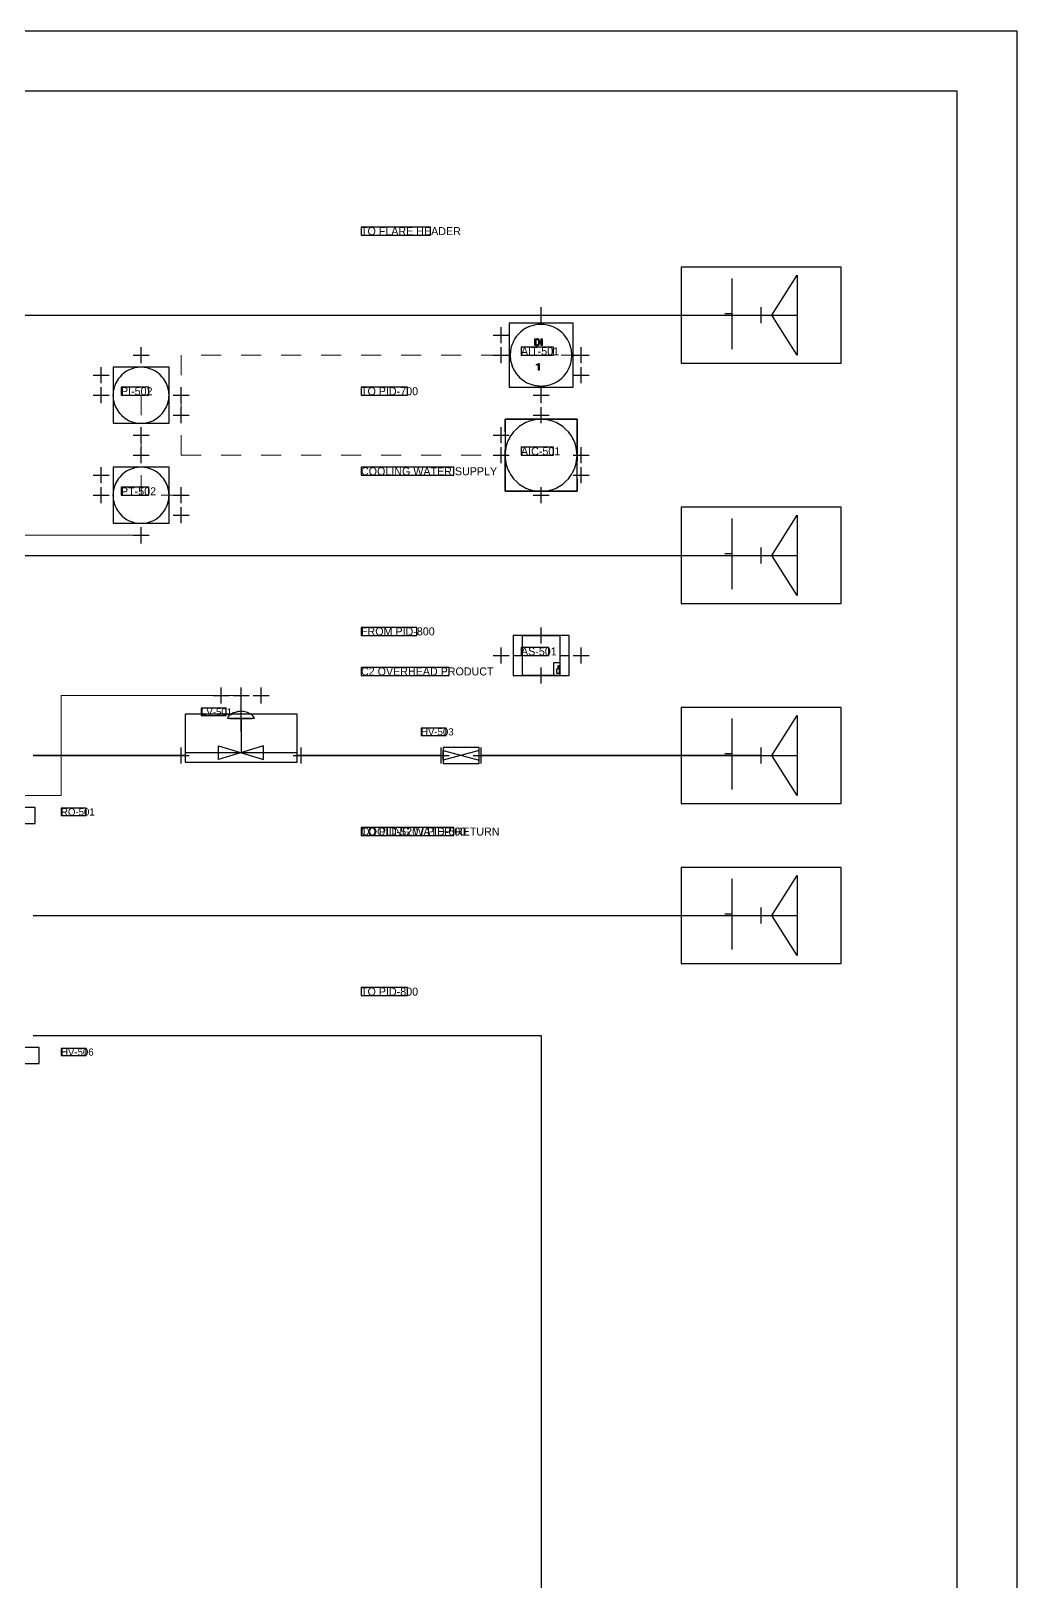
# Model space of a CAD drawing. Header units: metres. Extents: x 10 to 1179, y 10 to 831.
# Drawn here: x 932.5 to 1179, y 443.5 to 831 of the extents above; entities that cross this region are included whole.
import ezdxf

# ---------------------------------------------------------------- set-up
doc = ezdxf.new("R2010")
doc.units = ezdxf.units.M
for name, color, linetype in [('BORDER', 7, 'Continuous'), ('DRAIN', 8, 'Continuous'), ('FLARE', 7, 'Continuous'), ('IMPULSE_LINE', 2, 'Continuous'), ('INSTRUMENT', 6, 'Continuous'), ('PROCESS', 1, 'Continuous'), ('QA_OVERLAY', 2, 'Continuous'), ('SIGNAL_ELECTRIC', 2, 'Continuous'), ('SIGNAL_PNEUMATIC', 2, 'Continuous'), ('SYMBOLS', 4, 'Continuous'), ('TEXT', 7, 'Continuous'), ('UTILITY', 5, 'Continuous')]:
    doc.layers.add(name, color=color, linetype=linetype)

# ---------------------------------------------------------------- blocks, each defined once
blk = doc.blocks.new('YAML_PID_OFFPAGE_CONNECTOR')
at = {"layer": 'DEFAULT_1_2_778'}
for p, q in [((2.649, 0.672), (2.649, -0.731)), ((2.683, -0.03), (3.324, -0.03))]:
    blk.add_line(p, q, dxfattribs=at)
at = {"layer": 'DEFAULT_255_2_778'}
for p, q in [((-3.324, 0), (-3.324, 0.794)), ((-3.324, 0.794), (-0.996, 0)), ((2.497, 0), (-3.324, 0)), ((-0.996, 0), (-3.324, -0.794)), ((-3.324, -0.794), (-3.324, 0))]:
    blk.add_line(p, q, dxfattribs=at)
blk = doc.blocks.new('YAML_PID_CONTROL_VALVE')
at = {"layer": 'DEFAULT_255_2_778'}
for p, q in [((1.59, 3.3), (-1.59, 3.3)), ((-1.32, 3.3), (1.32, 3.3)), ((0, 3.3), (0, -3.31)), ((1.59, 3.3), (1.59, 3.3)), ((-6.61, -3.31), (6.61, -3.31)), ((2.65, -1.99), (-2.65, -4.64)), ((-2.65, -4.64), (-2.65, -1.99)), ((-2.65, -1.99), (2.65, -4.64)), ((2.65, -4.64), (2.65, -1.99))]:
    blk.add_line(p, q, dxfattribs=at)
for centre, radius, start, end in [((-0.12, 3.05), 1.49, 139.274, 170.2375), ((0.08, 2.88), 1.75, 107.8085, 139.4549), ((0.03, 3.03), 1.6, 100.7622, 107.7138), ((0.01, 3.18), 1.44, 91.8616, 100.8049), ((0, 3.29), 1.33, 90.0038, 91.7662), ((0, 3.22), 1.41, 80.7831, 89.8951), ((-0.02, 3.11), 1.52, 79.284, 80.8774), ((-0.07, 2.91), 1.72, 54.0163, 78.868), ((0.03, 3), 1.59, 16.9721, 54.9197), ((0.18, 3.07), 1.43, 9.4624, 16.199)]:
    blk.add_arc(centre, radius, start, end, dxfattribs=at)
blk = doc.blocks.new('YAML_PID_MANUAL_BLOCK_VALVE')
blk.add_lwpolyline([(-0.5, -0.3), (-0.5, 0.3), (0.5, -0.3), (0.5, 0.3), (-0.5, -0.3)])
blk = doc.blocks.new('YAML_PID_FIELD_INSTRUMENT')
for start, end in [(139.4584, 171.3731), (40.5416, 139.4584), (8.6269, 40.5416), (171.3731, 188.6269), (351.3731, 8.6269), (188.6269, 220.5416), (319.4584, 351.3731), (220.5416, 319.4584)]:
    blk.add_arc((0, 0), 0.5, start, end)
blk = doc.blocks.new('YAML_PID_ANALYZER')
at = {"layer": 'DEFAULT_255_1_542'}
for p, q in [((-1.31, 2.06), (-1.31, 3.52)), ((-1.31, 3.52), (-0.9, 3.52)), ((-0.9, 3.37), (-1.12, 3.37)), ((-1.12, 3.37), (-1.12, 2.22)), ((0.05, 2.06), (0.05, 3.52)), ((0.05, 3.52), (0.24, 3.52)), ((0.24, 3.52), (0.24, 2.06)), ((-0.91, 2.06), (-1.31, 2.06)), ((-1.12, 2.22), (-0.92, 2.22)), ((-0.45, 2.75), (-0.45, 2.84)), ((-0.26, 2.84), (-0.26, 2.75)), ((0.24, 2.06), (0.05, 2.06)), ((-0.94, -1.96), (-0.4, -1.76)), ((-0.94, -2.13), (-0.94, -1.96)), ((-0.56, -1.99), (-0.94, -2.13)), ((-0.56, -3.23), (-0.56, -1.99)), ((-0.37, -3.23), (-0.56, -3.23)), ((-0.4, -1.76), (-0.37, -1.76)), ((-0.37, -1.76), (-0.37, -3.23))]:
    blk.add_line(p, q, dxfattribs=at)
for centre, radius, start, end in [((-0.9, 2.79), 0.733, 75.4101, 90.3803), ((-0.9, 2.79), 0.571, 79.2151, 89.7446), ((-0.86, 2.98), 0.385, 40.384, 80.1432), ((-0.87, 2.91), 0.61, 60.1456, 75.189), ((-0.85, 2.95), 0.57, 26.5254, 60.1451), ((-0.91, 2.8), 0.576, 269.4971, 284.0204), ((-0.92, 2.91), 0.849, 270.4445, 278.451), ((-0.88, 2.72), 0.658, 278.1073, 299.0339), ((-0.87, 2.63), 0.399, 283.77, 318.1556), ((-0.91, 2.66), 0.452, 318.7416, 343.6873), ((-0.89, 2.95), 0.426, 26.5778, 40.1533), ((-0.84, 2.64), 0.561, 299.2531, 333.4571), ((-1.01, 2.9), 0.554, 9.6572, 26.1932), ((-1.14, 2.73), 0.688, 343.3325, 355.8548), ((-1.3, 2.84), 0.854, 359.6455, 9.8607), ((-1.4, 2.75), 0.951, 355.4989, 0.0788), ((-0.99, 2.87), 0.729, 7.403, 26.8321), ((-0.96, 2.7), 0.699, 333.0707, 348.7181), ((-1.17, 2.74), 0.91, 348.729, 0.3013), ((-1.19, 2.84), 0.93, 0.1606, 7.7176)]:
    blk.add_arc(centre, radius, start, end, dxfattribs=at)
at = {"layer": 'DEFAULT_255_2_778'}
blk.add_line((-6.61, 0), (-6.61, 0), dxfattribs=at)
for centre, radius, start, end in [((-0.01, 0.01), 6.61, 109.7078, 153.0328), ((-0.02, 0.01), 6.6, 96.3164, 109.6517), ((0, -0.13), 6.74, 89.9875, 96.3278), ((0, -0.08), 6.69, 78.5415, 90.0352), ((0.03, 0.04), 6.57, 63.0463, 78.5245), ((0.01, 0.01), 6.61, 19.7078, 63.0328), ((0.08, 0), 6.69, 168.5415, 180.0352), ((-0.04, 0.03), 6.57, 153.0463, 168.5245), ((0.01, 0.02), 6.6, 6.3164, 19.6517), ((-0.13, 0), 6.74, 359.9875, 6.3278), ((0.13, 0), 6.74, 179.9875, 186.3278), ((-0.01, -0.02), 6.6, 186.3164, 199.6517), ((-0.01, -0.01), 6.61, 199.7078, 243.0328), ((0.01, -0.01), 6.61, 289.7078, 333.0328), ((0.04, -0.03), 6.57, 333.0463, 348.5245), ((-0.08, 0), 6.69, 348.5415, 0.0352), ((-0.03, -0.04), 6.57, 243.0463, 258.5245), ((0, 0.08), 6.69, 258.5415, 270.0352), ((0, 0.13), 6.74, 269.9875, 276.3278), ((0.02, -0.01), 6.6, 276.3164, 289.6517)]:
    blk.add_arc(centre, radius, start, end, dxfattribs=at)
blk = doc.blocks.new('YAML_PID_DCS_CONTROLLER')
for p, q in [((-0.5, 0.325), (-0.5, 0.075)), ((0.5, 0.325), (0.5, 0.075)), ((-0.5, -0.325), (-0.5, -0.075)), ((0.5, -0.325), (0.5, -0.075))]:
    blk.add_line(p, q)
for points in [[(-0.5, 0.325), (-0.5, 0.5), (0.5, 0.5), (0.5, 0.325)], [(-0.5, -0.075), (-0.5, 0.075)], [(0.5, 0.075), (0.5, -0.075)], [(0.5, -0.325), (0.5, -0.5), (-0.5, -0.5), (-0.5, -0.325)]]:
    blk.add_lwpolyline(points)
for start, end in [(40.5416, 139.4584), (139.4584, 171.3731), (8.6269, 40.5416), (171.3731, 188.6269), (351.3731, 8.6269), (188.6269, 220.5416), (319.4584, 351.3731), (220.5416, 319.4584)]:
    blk.add_arc((0, 0), 0.5, start, end)
blk = doc.blocks.new('YAML_PID_SAMPLE_POINT')
at = {"layer": 'DEFAULT_255_2_778'}
for p, q in [((-5.26, 2.65), (5.33, 2.65)), ((-5.26, -2.65), (-5.26, 2.65)), ((5.33, 2.65), (5.33, -2.65)), ((-7.97, 0), (-5.32, 0)), ((5.32, 0), (7.97, 0)), ((3.61, -0.93), (5.33, -0.93)), ((3.61, -2.65), (3.61, -0.93)), ((4.53, -2.38), (4.53, -1.77)), ((4.53, -1.77), (4.89, -1.77)), ((4.89, -1.77), (4.89, -1.32)), ((4.89, -1.32), (5.19, -1.32)), ((5.19, -1.32), (5.19, -2.38)), ((5.33, -0.93), (5.33, -2.65)), ((5.33, -2.65), (-5.26, -2.65)), ((5.33, -2.65), (3.61, -2.65)), ((4.89, -2.38), (4.53, -2.38)), ((5.19, -2.38), (4.89, -2.38))]:
    blk.add_line(p, q, dxfattribs=at)

msp = doc.modelspace()

# ---------------------------------------------------------------- linework, layer by layer
at = {"layer": 'BORDER'}
for points in [[(10, 10), (1179, 10), (1179, 831), (10, 831), (10, 10)], [(25, 25), (1164, 25), (1164, 816), (25, 816), (25, 25)]]:
    msp.add_lwpolyline(points, dxfattribs=at)
at = {"layer": 'DRAIN', "lineweight": 25}
for points in [[(933, 610), (1115, 610)], [(933, 580), (1060, 580)], [(1060, 580), (1060, 155)]]:
    msp.add_lwpolyline(points, dxfattribs=at)
at = {"layer": 'FLARE', "lineweight": 25}
for points in [[(430, 760), (1115, 760)], [(465, 760), (1115, 760)], [(600, 760), (1115, 760)], [(805, 760), (1115, 760)], [(840, 760), (1115, 760)]]:
    msp.add_lwpolyline(points, dxfattribs=at)
at = {"layer": 'IMPULSE_LINE', "lineweight": 18}
msp.add_line((870, 705), (960, 705), dxfattribs=at)
at = {"layer": 'INSTRUMENT'}
msp.add_line((985, 656), (985, 665), dxfattribs=at)
at = {"layer": 'PROCESS', "lineweight": 35}
for points in [[(933, 650), (971, 650)], [(999, 650), (1035, 650)], [(1045, 650), (1115, 650)]]:
    msp.add_lwpolyline(points, dxfattribs=at)
at = {"layer": 'QA_OVERLAY'}
for p, q in [((1058, 760), (1062, 760)), ((1060, 758), (1060, 762)), ((1113, 760), (1117, 760)), ((1113, 760), (1117, 760)), ((1115, 758), (1115, 762)), ((1115, 758), (1115, 762)), ((1050, 753), (1050, 757)), ((960, 748), (960, 752)), ((1048, 755), (1052, 755)), ((1050, 748), (1050, 752)), ((1070, 748), (1070, 752)), ((1070, 748), (1070, 752)), ((958, 750), (962, 750)), ((1048, 750), (1052, 750)), ((1068, 750), (1072, 750)), ((1068, 750), (1072, 750)), ((948, 745), (952, 745)), ((950, 743), (950, 747)), ((1068, 745), (1072, 745)), ((1070, 743), (1070, 747)), ((950, 738), (950, 742)), ((970, 738), (970, 742)), ((970, 738), (970, 742)), ((1060, 738), (1060, 742)), ((948, 740), (952, 740)), ((968, 740), (972, 740)), ((968, 740), (972, 740)), ((970, 733), (970, 737)), ((1058, 740), (1062, 740)), ((1060, 733), (1060, 737)), ((968, 735), (972, 735)), ((1058, 735), (1062, 735)), ((958, 730), (962, 730)), ((960, 728), (960, 732)), ((1048, 730), (1052, 730)), ((1050, 728), (1050, 732)), ((958, 725), (962, 725)), ((960, 723), (960, 727)), ((1048, 725), (1052, 725)), ((1050, 723), (1050, 727)), ((1068, 725), (1072, 725)), ((1068, 725), (1072, 725)), ((1070, 723), (1070, 727)), ((1070, 723), (1070, 727)), ((950, 718), (950, 722)), ((1070, 718), (1070, 722)), ((948, 720), (952, 720)), ((950, 713), (950, 717)), ((970, 713), (970, 717)), ((970, 713), (970, 717)), ((1060, 713), (1060, 717)), ((1068, 720), (1072, 720)), ((948, 715), (952, 715)), ((968, 715), (972, 715)), ((968, 715), (972, 715)), ((1058, 715), (1062, 715)), ((968, 710), (972, 710)), ((970, 708), (970, 712)), ((960, 703), (960, 707)), ((958, 705), (962, 705)), ((1115, 698), (1115, 702)), ((1115, 698), (1115, 702)), ((1113, 700), (1117, 700)), ((1113, 700), (1117, 700)), ((1060, 678), (1060, 682)), ((1058, 680), (1062, 680)), ((1048, 675), (1052, 675)), ((1048, 675), (1052, 675)), ((1050, 673), (1050, 677)), ((1050, 673), (1050, 677)), ((1068, 675), (1072, 675)), ((1068, 675), (1072, 675)), ((1068, 675), (1072, 675)), ((1070, 673), (1070, 677)), ((1070, 673), (1070, 677)), ((1070, 673), (1070, 677)), ((1060, 668), (1060, 672)), ((980, 663), (980, 667)), ((985, 663), (985, 667)), ((985, 663), (985, 667)), ((990, 663), (990, 667)), ((1058, 670), (1062, 670)), ((978, 665), (982, 665)), ((983, 665), (987, 665)), ((983, 665), (987, 665)), ((988, 665), (992, 665)), ((970, 648), (970, 652)), ((1000, 648), (1000, 652)), ((1035, 648), (1035, 652)), ((1045, 648), (1045, 652)), ((1115, 648), (1115, 652)), ((1115, 648), (1115, 652)), ((968, 650), (972, 650)), ((998, 650), (1002, 650)), ((1033, 650), (1037, 650)), ((1043, 650), (1047, 650)), ((1113, 650), (1117, 650)), ((1113, 650), (1117, 650)), ((1113, 610), (1117, 610)), ((1113, 610), (1117, 610)), ((1115, 608), (1115, 612)), ((1115, 608), (1115, 612))]:
    msp.add_line(p, q, dxfattribs=at)
for points in [[(1015, 780), (1032.4, 780), (1032.4, 782), (1015, 782), (1015, 780)], [(1095, 748), (1135, 748), (1135, 772), (1095, 772), (1095, 748)], [(1052, 742), (1068, 742), (1068, 758), (1052, 758), (1052, 742)], [(1055, 750), (1063.12, 750), (1063.12, 752), (1055, 752), (1055, 750)], [(953, 733), (967, 733), (967, 747), (953, 747), (953, 733)], [(955, 740), (961.96, 740), (961.96, 742), (955, 742), (955, 740)], [(1015, 740), (1026.6, 740), (1026.6, 742), (1015, 742), (1015, 740)], [(1051, 716), (1069, 716), (1069, 734), (1051, 734), (1051, 716)], [(1055, 725), (1063.12, 725), (1063.12, 727), (1055, 727), (1055, 725)], [(953, 708), (967, 708), (967, 722), (953, 722), (953, 708)], [(1015, 720), (1038.2, 720), (1038.2, 722), (1015, 722), (1015, 720)], [(955, 715), (961.96, 715), (961.96, 717), (955, 717), (955, 715)], [(1095, 688), (1135, 688), (1135, 712), (1095, 712), (1095, 688)], [(1015, 680), (1028.92, 680), (1028.92, 682), (1015, 682), (1015, 680)], [(1053, 670), (1067, 670), (1067, 680), (1053, 680), (1053, 670)], [(1055, 675), (1061.96, 675), (1061.96, 677), (1055, 677), (1055, 675)], [(1015, 670), (1037.04, 670), (1037.04, 672), (1015, 672), (1015, 670)], [(971, 648.29), (999, 648.29), (999, 660.29), (971, 660.29), (971, 648.29)], [(975, 660), (981.26, 660), (981.26, 661.8), (975, 661.8), (975, 660)], [(1095, 638), (1135, 638), (1135, 662), (1095, 662), (1095, 638)], [(1030, 655), (1036.26, 655), (1036.26, 656.8), (1030, 656.8), (1030, 655)], [(1035.5, 648), (1044.5, 648), (1044.5, 652), (1035.5, 652), (1035.5, 648)], [(926.5, 633), (933.5, 633), (933.5, 637), (926.5, 637), (926.5, 633)], [(940, 635), (946.26, 635), (946.26, 636.8), (940, 636.8), (940, 635)], [(1015, 630), (1038.2, 630), (1038.2, 632), (1015, 632), (1015, 630)], [(1015, 630), (1038.2, 630), (1038.2, 632), (1015, 632), (1015, 630)], [(1095, 598), (1135, 598), (1135, 622), (1095, 622), (1095, 598)], [(1015, 590), (1026.6, 590), (1026.6, 592), (1015, 592), (1015, 590)], [(925.5, 573), (934.5, 573), (934.5, 577), (925.5, 577), (925.5, 573)], [(940, 575), (946.26, 575), (946.26, 576.8), (940, 576.8), (940, 575)]]:
    msp.add_lwpolyline(points, dxfattribs=at)
at = {"layer": 'SIGNAL_ELECTRIC', "lineweight": 18}
for p, q in [((970, 745), (970, 750)), ((980, 750), (975, 750)), ((990, 750), (985, 750)), ((1000, 750), (995, 750)), ((1010, 750), (1005, 750)), ((1020, 750), (1015, 750)), ((1030, 750), (1025, 750)), ((1040, 750), (1035, 750)), ((1050, 750), (1045, 750)), ((1060, 750), (1055, 750)), ((1070, 750), (1065, 750)), ((960, 740), (955, 740)), ((960, 735), (960, 740)), ((970, 735), (970, 740)), ((960, 725), (960, 730)), ((970, 725), (970, 730)), ((970, 725), (975, 725)), ((980, 725), (985, 725)), ((990, 725), (995, 725)), ((1000, 725), (1005, 725)), ((1010, 725), (1015, 725)), ((1020, 725), (1025, 725)), ((1030, 725), (1035, 725)), ((1040, 725), (1045, 725)), ((960, 715), (960, 720)), ((970, 715), (965, 715))]:
    msp.add_line(p, q, dxfattribs=at)
at = {"layer": 'SIGNAL_PNEUMATIC', "lineweight": 18}
for p, q in [((940, 665), (985, 665)), ((940, 640), (940, 665)), ((955, 665), (960, 665)), ((940, 650), (940, 655)), ((730, 640), (940, 640))]:
    msp.add_line(p, q, dxfattribs=at)
at = {"layer": 'UTILITY', "lineweight": 25}
for points in [[(843, 700), (1115, 700)], [(933, 610), (1115, 610)]]:
    msp.add_lwpolyline(points, dxfattribs=at)

# ---------------------------------------------------------------- block references
at = {"layer": 'SYMBOLS', "xscale": 2.707727610906041, "yscale": 12.59842519685039, "rotation": 180}
for p in [(1115, 760), (1115, 700), (1115, 650), (1115, 610)]:
    msp.add_blockref('YAML_PID_OFFPAGE_CONNECTOR', p, dxfattribs=at)
at = {"layer": 'SYMBOLS'}
for name, p, xscale, yscale in [('YAML_PID_ANALYZER', (1060, 750), 1.1638494030954656, 1.1638494030954656), ('YAML_PID_FIELD_INSTRUMENT', (960, 740), 14, 14), ('YAML_PID_DCS_CONTROLLER', (1060, 725), 18, 18), ('YAML_PID_FIELD_INSTRUMENT', (960, 715), 14, 14), ('YAML_PID_SAMPLE_POINT', (1060, 675), 0.8782329952136302, 1.8897518755787364), ('YAML_PID_CONTROL_VALVE', (985, 655), 2.1165301000816377, 1.294311383901137), ('YAML_PID_MANUAL_BLOCK_VALVE', (1040, 650), 9, 4)]:
    msp.add_blockref(name, p, dxfattribs=dict(at, xscale=xscale, yscale=yscale))

# ---------------------------------------------------------------- texts
at = {"layer": 'TEXT'}
for s, height, p in [('TO FLARE HEADER', 2, (1015, 780)), ('AIT-501', 2, (1055, 750)), ('PI-502', 2, (955, 740)), ('TO PID-700', 2, (1015, 740)), ('AIC-501', 2, (1055, 725)), ('COOLING WATER SUPPLY', 2, (1015, 720)), ('PT-502', 2, (955, 715)), ('FROM PID-800', 2, (1015, 680)), ('AS-501', 2, (1055, 675)), ('C2 OVERHEAD PRODUCT', 2, (1015, 670)), ('LV-501', 1.8, (975, 660)), ('HV-503', 1.8, (1030, 655)), ('RO-501', 1.8, (940, 635)), ('TO PID-520 / PID-600', 2, (1015, 630)), ('COOLING WATER RETURN', 2, (1015, 630)), ('TO PID-800', 2, (1015, 590)), ('HV-506', 1.8, (940, 575))]:
    msp.add_text(s, height=height, dxfattribs=at).set_placement(p)

doc.saveas('drawing.dxf')
